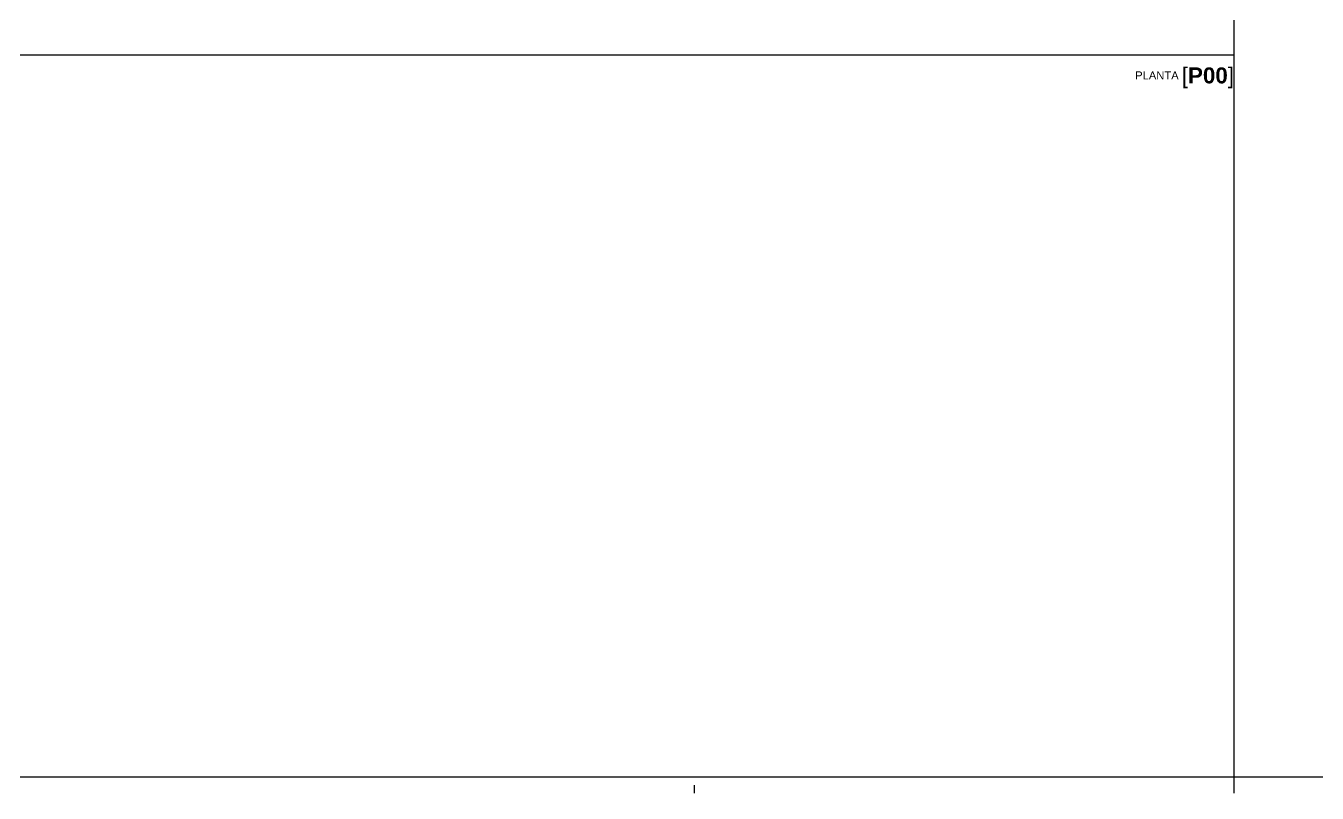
# Model space of a CAD drawing. Header units: metres. Extents: x 0 to 52.7, y 0 to 29.7.
# Drawn here: x 21.31 to 41.47, y 0 to 11.99 of the extents above; entities that cross this region are included whole.
import ezdxf
from ezdxf.xclip import XClip

# ---------------------------------------------------------------- set-up
doc = ezdxf.new("R2010")
doc.units = ezdxf.units.M
doc.header["$MEASUREMENT"] = 0
doc.header["$XCLIPFRAME"] = 0
doc.set_wipeout_variables(frame=1)
doc.linetypes.add('Wipeout_Contour', pattern=[1, 0, -1])
doc.layers.add('A-Folha rótulo', color=7, linetype='Continuous')
doc.styles.add('GENERATED_STYLE_2', font='swiss.ttf')
picture_1 = doc.add_image_def('image1.jpg', size_in_pixel=(3264, 2448))

# ---------------------------------------------------------------- blocks, each defined once
blk = doc.blocks.new('Desenho_1_2', base_point=(-1.33563, -1.18496))
at = {"color": 254, "linetype": 'Wipeout_Contour', "lineweight": 0, "ltscale": 3.864156}
blk.add_wipeout([(0, 0), (1.055, 0), (1.055, 0.594), (0, 0.594)], dxfattribs=at)
at = {"linetype": 'Continuous', "ltscale": 1000}
blk.add_line((0.04661, 0.2306), (0.80339, 0.2306), dxfattribs=at)
at = {"layer": 'A-Folha rótulo', "linetype": 'Continuous', "ltscale": 1000}
for p, q in [((1.049, 0.005), (0.006, 0.005)), ((0.635, 0), (0.635, 0.0025))]:
    blk.add_line(p, q, dxfattribs=at)
at = {"layer": 'A-Folha rótulo', "color": 252, "linetype": 'Continuous', "lineweight": 0, "insert": (0.78802, 0.22021), "char_height": 0.0025, "attachment_point": 8, "style": 'GENERATED_STYLE_2'}
blk.add_mtext('\\A1;{\\fSwis721 BT|b0|i0|c0|p34;PLANTA \\fSwis721 BT|b0|i0|c0|p34;\\H2.000000x;[\\fSwis721 BT|b1|i0|c0|p34;P00\\fSwis721 BT|b0|i0|c0|p34;]}', dxfattribs=at)
at = {"color": 254, "linetype": 'Wipeout_Contour', "lineweight": 0, "ltscale": 3.463285}
blk.add_wipeout([(0.315, 0.03305), (0.80339, 0.03305), (0.80339, 0.19805), (0.315, 0.19805)], dxfattribs=at)
image = blk.add_image(picture_1, insert=(0.315, -0.03218), size_in_units=(0.48839, 0.36629))
image.set_boundary_path([(-0.5, -0.5), (3263.5, 2447.5)])

msp = doc.modelspace()

# ---------------------------------------------------------------- block references
at = {"color": 33, "linetype": 'Continuous', "lineweight": 0, "ltscale": 1000, "true_color": 0xa79d7c}
ref = msp.add_blockref('Desenho_1_2', (-66.781, -59.248), dxfattribs=dict(at, xscale=50, yscale=50, zscale=50))
XClip(ref).set_block_clipping_path([(0, 0), (1.055, 0.594)])

doc.saveas('drawing.dxf')
